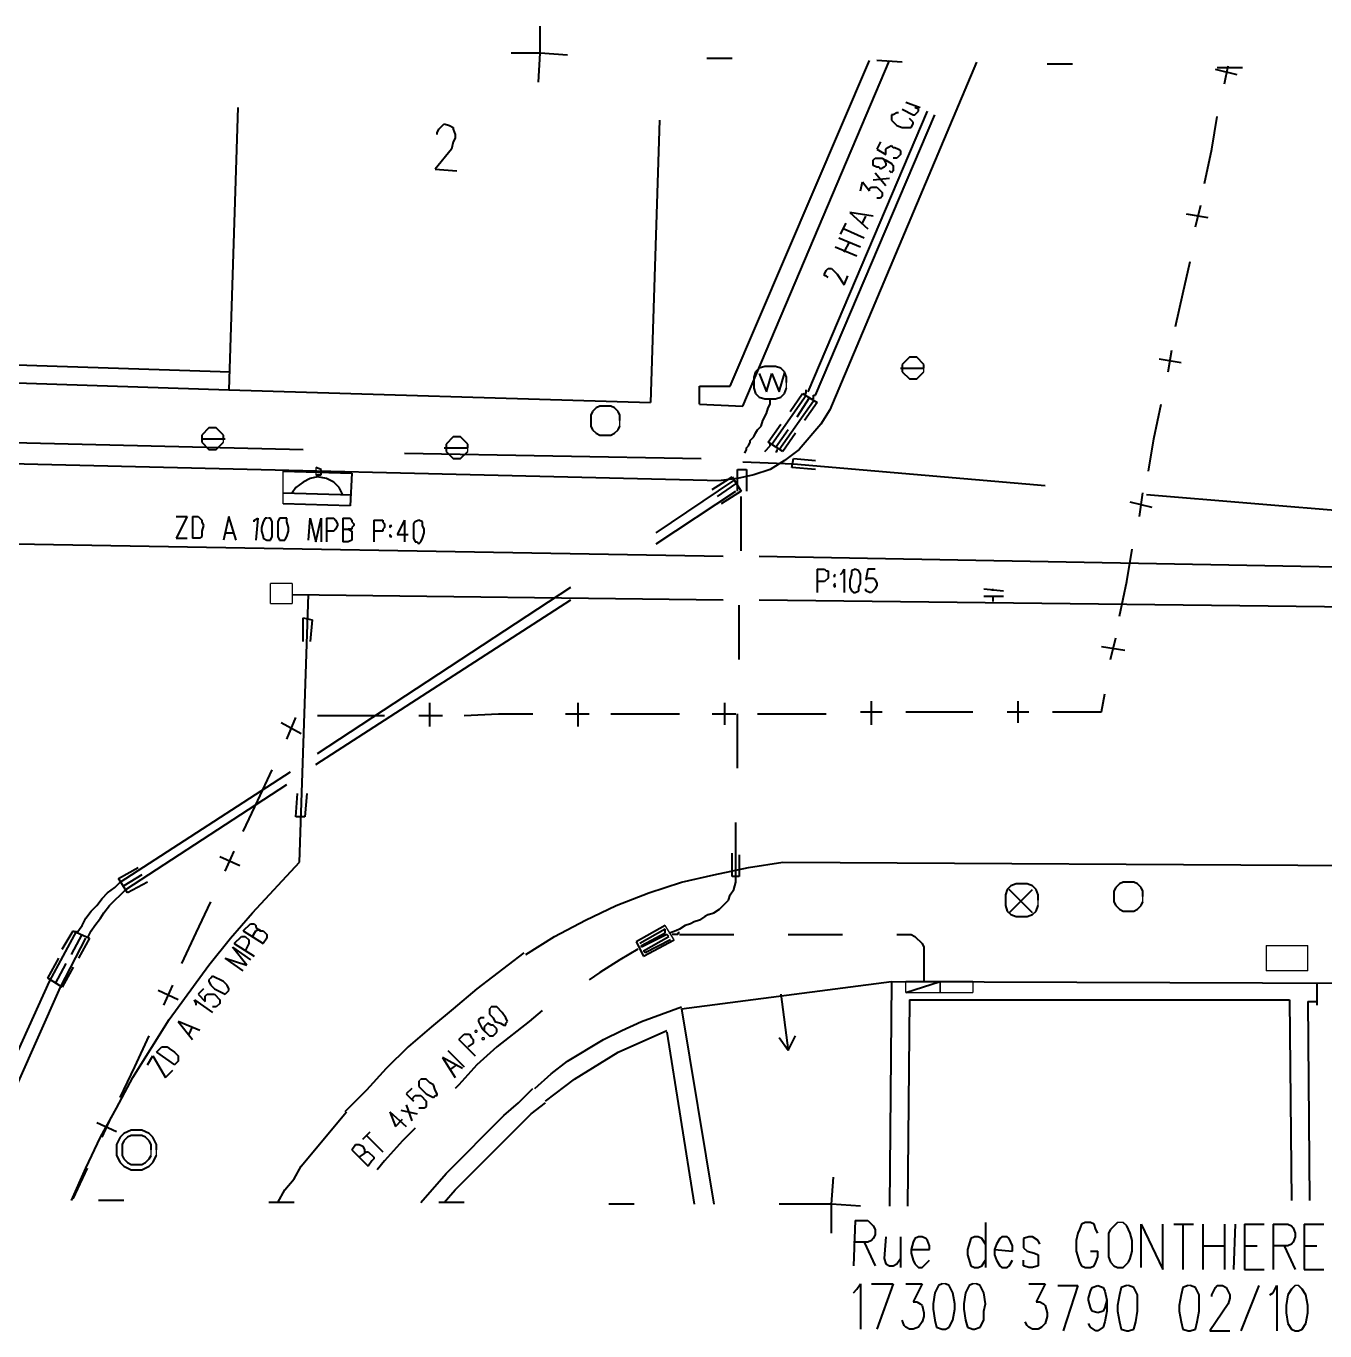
# Model space of a CAD drawing. Header units: inches. Extents: x 4.4 to 73.2, y 8.4 to 48.8.
# Drawn here: x 22.08 to 45.09, y 19.12 to 42.23 of the extents above; entities that cross this region are included whole.
import ezdxf

# ---------------------------------------------------------------- set-up
doc = ezdxf.new("R2010")
doc.units = ezdxf.units.IN
doc.header["$MEASUREMENT"] = 0
doc.layers.add('at_Entity', color=7, linetype='Continuous')

msp = doc.modelspace()

# ---------------------------------------------------------------- linework, layer by layer
at = {"layer": 'at_Entity', "color": 7, "lineweight": 40}
for p, q in [((31.187, 41.754), (31.187, 42.235)), ((31.187, 41.754), (30.674, 41.754)), ((31.155, 41.241), (31.187, 41.754)), ((31.668, 41.722), (31.187, 41.754)), ((34.586, 41.658), (34.137, 41.658)), ((37.6, 41.593), (37.151, 41.625)), ((40.614, 41.561), (40.165, 41.561)), ((43.628, 41.497), (43.179, 41.497)), ((37.503, 40.696), (37.439, 40.663)), ((37.536, 40.696), (37.503, 40.696)), ((37.6, 40.76), (37.792, 40.663)), ((37.664, 40.888), (37.92, 40.792)), ((37.888, 40.76), (37.824, 40.792)), ((37.824, 40.663), (37.888, 40.728)), ((37.888, 40.728), (37.888, 40.76)), ((37.439, 40.663), (37.407, 40.663)), ((37.407, 40.663), (37.407, 40.567)), ((37.407, 40.567), (37.503, 40.471)), ((37.503, 40.471), (37.6, 40.439)), ((37.792, 40.535), (37.728, 40.599)), ((37.76, 40.439), (37.792, 40.503)), ((37.792, 40.663), (37.824, 40.663)), ((37.792, 40.503), (37.792, 40.535)), ((37.6, 40.439), (37.76, 40.439)), ((37.215, 40.182), (37.151, 40.054)), ((37.151, 40.054), (37.311, 39.958)), ((37.311, 40.054), (37.343, 40.086)), ((37.311, 39.958), (37.311, 40.054)), ((37.343, 40.086), (37.407, 40.118)), ((37.407, 40.118), (37.439, 40.086)), ((37.439, 40.086), (37.471, 40.086)), ((37.471, 40.086), (37.536, 40.054)), ((37.536, 40.054), (37.568, 40.022)), ((37.568, 40.022), (37.568, 39.958)), ((37.087, 39.862), (37.119, 39.894)), ((37.087, 39.766), (37.087, 39.862)), ((37.151, 39.734), (37.087, 39.766)), ((37.119, 39.894), (37.247, 39.894)), ((37.247, 39.894), (37.311, 39.862)), ((37.279, 39.862), (37.311, 39.798)), ((37.311, 39.766), (37.279, 39.734)), ((37.311, 39.862), (37.407, 39.798)), ((37.311, 39.798), (37.311, 39.766)), ((37.407, 39.798), (37.439, 39.766)), ((37.503, 39.894), (37.439, 39.894)), ((37.439, 39.766), (37.439, 39.669)), ((37.568, 39.958), (37.503, 39.894)), ((37.183, 39.734), (37.151, 39.734)), ((37.215, 39.702), (37.183, 39.734)), ((37.279, 39.734), (37.215, 39.702)), ((37.407, 39.637), (37.375, 39.669)), ((37.439, 39.669), (37.407, 39.637)), ((21.535, 23.188), (22.497, 25.304))]:
    msp.add_line(p, q, dxfattribs=at)
at = {"layer": 'at_Entity', "color": 8, "lineweight": 40, "true_color": 0x828282}
for p, q in [((34.553, 35.854), (37.022, 41.625)), ((34.778, 35.501), (37.375, 41.625)), ((38.914, 41.593), (36.317, 35.437)), ((43.532, 41.369), (43.147, 41.465)), ((43.307, 41.209), (43.371, 41.529)), ((43.083, 40.054), (43.179, 40.631)), ((42.955, 39.445), (43.083, 40.054)), ((43.019, 38.836), (42.634, 38.9)), ((42.794, 38.675), (42.891, 39.06)), ((42.57, 37.489), (42.698, 38.066)), ((42.442, 36.912), (42.57, 37.489)), ((7.266, 36.719), (25.703, 36.11)), ((7.266, 36.399), (25.671, 35.79)), ((37.728, 36.367), (37.6, 36.238)), ((37.856, 36.367), (37.728, 36.367)), ((37.984, 36.238), (37.856, 36.367)), ((42.538, 36.271), (42.153, 36.335)), ((42.313, 36.11), (42.377, 36.495)), ((35.002, 36.11), (34.97, 36.014)), ((35.066, 36.174), (35.002, 36.11)), ((35.163, 36.206), (35.066, 36.174)), ((35.066, 36.078), (35.195, 35.757)), ((35.355, 36.206), (35.163, 36.206)), ((35.195, 35.757), (35.291, 36.078)), ((35.291, 36.078), (35.419, 35.757)), ((35.451, 36.174), (35.355, 36.206)), ((35.419, 35.757), (35.515, 36.078)), ((35.515, 36.11), (35.451, 36.174)), ((35.547, 36.014), (35.515, 36.11)), ((37.568, 36.174), (37.984, 36.174)), ((37.6, 36.238), (37.6, 36.11)), ((37.6, 36.11), (37.728, 35.982)), ((37.856, 35.982), (37.984, 36.11)), ((37.984, 36.174), (37.984, 36.238)), ((34.008, 35.854), (34.553, 35.854)), ((34.008, 35.533), (34.008, 35.854)), ((34.97, 36.014), (34.97, 35.822)), ((35.547, 35.918), (35.547, 36.014)), ((37.728, 35.982), (37.856, 35.982)), ((34.97, 35.822), (35.002, 35.725)), ((35.002, 35.725), (35.066, 35.661)), ((35.066, 35.661), (35.163, 35.629)), ((35.163, 35.629), (35.355, 35.629)), ((35.355, 35.629), (35.451, 35.661)), ((35.451, 35.661), (35.515, 35.725)), ((35.515, 35.725), (35.547, 35.822)), ((35.612, 35.405), (35.836, 35.725)), ((35.74, 35.309), (35.964, 35.661)), ((35.836, 35.725), (36.093, 35.565)), ((32.116, 35.405), (32.084, 35.341)), ((32.181, 35.469), (32.116, 35.405)), ((32.245, 35.501), (32.181, 35.469)), ((32.437, 35.501), (32.245, 35.501)), ((32.501, 35.469), (32.437, 35.501)), ((32.565, 35.405), (32.501, 35.469)), ((32.597, 35.341), (32.565, 35.405)), ((34.008, 35.533), (34.778, 35.501)), ((36.093, 35.565), (35.868, 35.244)), ((36.317, 35.437), (36.157, 35.18)), ((42.057, 34.924), (42.185, 35.533)), ((32.084, 35.341), (32.084, 35.148)), ((32.084, 35.148), (32.116, 35.084)), ((32.565, 35.084), (32.597, 35.148)), ((32.597, 35.244), (32.597, 35.341)), ((35.227, 34.86), (35.451, 35.18)), ((36.157, 35.18), (35.772, 34.731)), ((25.319, 35.116), (25.19, 34.988)), ((25.19, 34.988), (25.19, 34.86)), ((25.19, 34.924), (25.607, 34.924)), ((25.447, 35.116), (25.319, 35.116)), ((25.575, 34.988), (25.447, 35.116)), ((25.575, 34.924), (25.575, 34.988)), ((29.647, 34.956), (29.519, 34.828)), ((29.776, 34.956), (29.647, 34.956)), ((29.904, 34.828), (29.776, 34.956)), ((32.116, 35.084), (32.181, 35.02)), ((32.181, 35.02), (32.245, 34.988)), ((32.245, 34.988), (32.437, 34.988)), ((32.437, 34.988), (32.501, 35.02)), ((32.501, 35.02), (32.565, 35.084)), ((35.58, 35.084), (35.355, 34.763)), ((35.708, 35.02), (35.483, 34.699)), ((41.961, 34.347), (42.057, 34.924)), ((7.234, 34.828), (34.393, 34.186)), ((25.19, 34.86), (25.319, 34.731)), ((25.319, 34.731), (25.447, 34.731)), ((25.447, 34.731), (25.575, 34.86)), ((29.487, 34.763), (29.904, 34.763)), ((29.519, 34.828), (29.519, 34.699)), ((29.519, 34.699), (29.647, 34.571)), ((29.776, 34.571), (29.904, 34.699)), ((29.904, 34.763), (29.904, 34.828)), ((35.483, 34.699), (35.227, 34.86)), ((35.772, 34.731), (35.515, 34.539)), ((29.647, 34.571), (29.776, 34.571)), ((35.515, 34.539), (35.259, 34.379)), ((35.644, 34.411), (35.676, 34.571)), ((35.676, 34.571), (36.061, 34.539)), ((26.633, 34.347), (27.852, 34.315)), ((27.114, 34.218), (26.986, 34.154)), ((27.243, 34.25), (27.114, 34.218)), ((27.307, 34.379), (27.21, 34.411)), ((27.21, 34.282), (27.307, 34.282)), ((27.403, 34.218), (27.243, 34.25)), ((27.307, 34.282), (27.307, 34.379)), ((27.531, 34.154), (27.403, 34.218)), ((27.852, 34.315), (27.82, 33.737)), ((34.233, 34.026), (34.586, 34.25)), ((34.682, 34.218), (34.393, 34.186)), ((34.586, 34.25), (34.746, 33.994)), ((34.682, 33.994), (34.682, 34.379)), ((34.682, 34.379), (34.842, 34.379)), ((34.97, 34.282), (34.682, 34.218)), ((34.842, 34.379), (34.842, 33.994)), ((35.259, 34.379), (34.97, 34.282)), ((36.061, 34.379), (35.644, 34.411)), ((26.858, 34.058), (26.794, 33.962)), ((26.986, 34.154), (26.858, 34.058)), ((27.627, 34.058), (27.531, 34.154)), ((27.691, 33.93), (27.627, 34.058)), ((34.329, 33.898), (34.65, 34.122)), ((34.746, 33.994), (34.393, 33.769)), ((26.633, 33.962), (27.852, 33.93)), ((27.82, 33.737), (26.633, 33.769)), ((42.025, 33.705), (41.64, 33.801)), ((41.8, 33.545), (41.864, 33.962)), ((41.576, 32.391), (41.672, 32.968)), ((41.448, 31.781), (41.576, 32.391)), ((26.986, 31.332), (26.986, 31.749)), ((26.986, 31.749), (27.146, 31.717)), ((27.146, 31.717), (27.114, 31.332)), ((41.544, 31.172), (41.127, 31.236)), ((41.287, 31.012), (41.383, 31.397)), ((41.127, 30.082), (41.191, 30.403)), ((29.231, 29.825), (29.231, 30.242)), ((31.86, 29.825), (31.86, 30.242)), ((34.457, 29.857), (34.457, 30.242)), ((36.862, 30.082), (37.247, 30.082)), ((37.055, 29.857), (37.055, 30.274)), ((37.664, 30.082), (38.241, 30.082)), ((38.241, 30.082), (38.85, 30.082)), ((39.46, 30.082), (39.844, 30.082)), ((39.652, 29.889), (39.652, 30.274)), ((40.261, 30.082), (40.838, 30.082)), ((40.838, 30.082), (41.127, 30.082)), ((26.954, 29.697), (26.601, 29.889)), ((26.697, 29.601), (26.858, 29.986)), ((27.243, 30.018), (27.852, 30.018)), ((27.852, 30.018), (28.429, 30.018)), ((29.038, 30.018), (29.455, 30.018)), ((29.84, 30.018), (30.449, 30.05)), ((30.449, 30.05), (31.058, 30.05)), ((31.635, 30.05), (32.052, 30.05)), ((32.437, 30.05), (33.046, 30.05)), ((33.046, 30.05), (33.656, 30.05)), ((34.233, 30.05), (34.65, 30.05)), ((35.034, 30.05), (35.644, 30.05)), ((35.644, 30.05), (36.253, 30.05)), ((26.184, 28.511), (26.441, 29.056)), ((25.928, 27.966), (26.184, 28.511)), ((26.858, 28.222), (26.89, 28.639)), ((27.05, 28.639), (27.018, 28.222)), ((27.018, 28.222), (26.858, 28.222)), ((25.864, 27.356), (25.511, 27.517)), ((25.607, 27.26), (25.768, 27.613)), ((34.586, 27.164), (34.586, 27.581)), ((34.714, 27.549), (34.714, 27.164)), ((23.715, 27.132), (24.068, 27.324)), ((34.265, 27.196), (34.874, 27.324)), ((34.874, 27.324), (35.483, 27.42)), ((35.483, 27.42), (69.736, 27.219)), ((23.876, 26.875), (23.715, 27.132)), ((24.132, 27.196), (23.812, 27.004)), ((24.228, 27.068), (23.876, 26.875)), ((33.111, 26.875), (33.688, 27.068)), ((33.688, 27.068), (34.265, 27.196)), ((34.714, 27.164), (34.586, 27.164)), ((41.512, 27.068), (41.448, 27.036)), ((41.704, 27.068), (41.512, 27.068)), ((41.768, 27.036), (41.704, 27.068)), ((32.533, 26.651), (33.111, 26.875)), ((39.46, 26.939), (39.427, 26.843)), ((39.427, 26.843), (39.427, 26.651)), ((39.524, 27.004), (39.46, 26.939)), ((39.492, 26.523), (39.908, 26.939)), ((39.908, 26.523), (39.492, 26.939)), ((39.62, 27.036), (39.524, 27.004)), ((39.812, 27.036), (39.62, 27.036)), ((39.908, 27.004), (39.812, 27.036)), ((39.973, 26.939), (39.908, 27.004)), ((40.005, 26.843), (39.973, 26.939)), ((40.005, 26.747), (40.005, 26.843)), ((41.383, 26.971), (41.351, 26.907)), ((41.351, 26.907), (41.351, 26.715)), ((41.448, 27.036), (41.383, 26.971)), ((41.832, 26.971), (41.768, 27.036)), ((41.864, 26.907), (41.832, 26.971)), ((41.864, 26.811), (41.864, 26.907)), ((25.094, 26.17), (25.351, 26.715)), ((31.988, 26.394), (32.533, 26.651)), ((39.427, 26.651), (39.46, 26.555)), ((39.973, 26.555), (40.005, 26.651)), ((41.351, 26.715), (41.383, 26.651)), ((41.383, 26.651), (41.448, 26.587)), ((41.768, 26.587), (41.832, 26.651)), ((41.832, 26.651), (41.864, 26.715)), ((31.443, 26.106), (31.988, 26.394)), ((39.46, 26.555), (39.524, 26.491)), ((39.524, 26.491), (39.62, 26.458)), ((39.62, 26.458), (39.812, 26.458)), ((39.812, 26.458), (39.908, 26.491)), ((39.908, 26.491), (39.973, 26.555)), ((41.448, 26.587), (41.512, 26.555)), ((41.512, 26.555), (41.704, 26.555)), ((41.704, 26.555), (41.768, 26.587)), ((22.721, 25.881), (22.914, 26.202)), ((22.882, 25.785), (23.074, 26.138)), ((22.914, 26.202), (23.202, 26.074)), ((24.838, 25.625), (25.094, 26.17)), ((23.202, 26.074), (23.01, 25.721)), ((30.93, 25.785), (31.443, 26.106)), ((22.465, 25.368), (22.657, 25.721)), ((30.898, 25.817), (30.064, 25.176)), ((22.785, 25.625), (22.593, 25.272)), ((22.914, 25.561), (22.721, 25.208)), ((22.721, 25.208), (22.465, 25.368)), ((24.517, 24.887), (24.677, 25.24)), ((33.688, 24.823), (37.407, 25.304)), ((37.407, 25.304), (37.375, 21.328)), ((37.407, 25.304), (58.923, 25.24)), ((37.664, 25.112), (38.273, 25.304)), ((24.773, 24.983), (24.421, 25.144)), ((30.064, 25.176), (29.647, 24.823)), ((37.728, 24.983), (37.696, 21.328)), ((37.728, 24.983), (44.462, 24.983)), ((44.462, 24.983), (44.494, 21.424)), ((29.647, 24.823), (29.263, 24.502)), ((32.982, 24.599), (33.688, 24.855)), ((33.688, 24.823), (34.265, 21.36)), ((44.782, 24.951), (44.943, 24.951)), ((44.782, 24.951), (44.814, 21.424)), ((32.63, 24.438), (32.982, 24.599)), ((24.004, 23.797), (24.26, 24.342)), ((29.263, 24.502), (28.846, 24.15)), ((31.668, 23.893), (32.309, 24.278)), ((32.309, 24.278), (32.63, 24.438)), ((32.565, 24.054), (33.431, 24.438)), ((33.431, 24.406), (33.912, 21.36)), ((28.846, 24.15), (28.461, 23.765)), ((31.796, 23.573), (32.565, 24.054)), ((31.379, 23.669), (31.668, 23.893)), ((23.747, 23.252), (24.004, 23.797)), ((28.461, 23.765), (28.108, 23.38)), ((31.09, 23.412), (31.379, 23.669)), ((28.108, 23.38), (27.724, 22.995)), ((30.802, 23.156), (31.058, 23.412)), ((31.283, 23.188), (31.796, 23.573)), ((30.545, 22.931), (30.802, 23.156)), ((31.026, 22.963), (31.283, 23.156)), ((23.427, 22.546), (23.587, 22.899)), ((26.954, 22.033), (27.756, 22.995)), ((29.519, 21.905), (30.545, 22.931)), ((29.68, 21.617), (31.026, 22.963)), ((23.683, 22.643), (23.331, 22.803)), ((23.94, 22.675), (23.812, 22.611)), ((24.132, 22.675), (23.94, 22.675)), ((24.26, 22.611), (24.132, 22.675)), ((23.747, 22.546), (23.683, 22.418)), ((23.812, 22.611), (23.747, 22.546)), ((23.812, 22.482), (23.779, 22.418)), ((23.876, 22.546), (23.812, 22.482)), ((23.94, 22.579), (23.876, 22.546)), ((24.132, 22.579), (23.94, 22.579)), ((24.196, 22.546), (24.132, 22.579)), ((24.26, 22.482), (24.196, 22.546)), ((24.325, 22.546), (24.26, 22.611)), ((24.293, 22.418), (24.26, 22.482)), ((24.389, 22.418), (24.325, 22.546)), ((23.683, 22.418), (23.683, 22.226)), ((23.683, 22.226), (23.747, 22.098)), ((23.779, 22.418), (23.779, 22.226)), ((23.779, 22.226), (23.812, 22.162)), ((24.26, 22.162), (24.293, 22.226)), ((24.293, 22.322), (24.293, 22.418)), ((24.325, 22.098), (24.389, 22.226)), ((24.389, 22.322), (24.389, 22.418)), ((22.914, 21.456), (23.17, 22.001)), ((23.747, 22.098), (23.812, 22.033)), ((23.812, 22.162), (23.876, 22.098)), ((23.812, 22.033), (23.94, 21.969)), ((23.876, 22.098), (23.94, 22.065)), ((23.94, 22.065), (24.132, 22.065)), ((23.94, 21.969), (24.132, 21.969)), ((24.132, 22.065), (24.196, 22.098)), ((24.132, 21.969), (24.26, 22.033)), ((24.196, 22.098), (24.26, 22.162)), ((24.26, 22.033), (24.325, 22.098)), ((26.826, 21.809), (26.954, 22.033)), ((26.665, 21.617), (26.826, 21.809)), ((29.07, 21.392), (29.519, 21.905)), ((26.537, 21.392), (26.665, 21.617)), ((29.487, 21.392), (29.68, 21.617))]:
    msp.add_line(p, q, dxfattribs=at)
at = {"layer": 'at_Entity', "color": 42, "lineweight": 40, "true_color": 0xcc8800}
for p, q in [((25.832, 40.792), (25.671, 35.79)), ((33.303, 40.567), (33.143, 35.565)), ((25.671, 35.79), (33.143, 35.565))]:
    msp.add_line(p, q, dxfattribs=at)
at = {"layer": 'at_Entity', "color": 1, "lineweight": 40}
for p, q in [((35.932, 35.757), (38.049, 40.728)), ((36.061, 35.693), (38.177, 40.663)), ((37.247, 39.894), (37.279, 39.862)), ((37.087, 39.509), (37.375, 39.541)), ((37.119, 39.637), (37.311, 39.413)), ((36.862, 39.317), (36.894, 39.477)), ((36.894, 39.477), (37.022, 39.317)), ((37.022, 39.349), (37.055, 39.381)), ((37.022, 39.317), (37.022, 39.349)), ((37.055, 39.381), (37.151, 39.381)), ((37.151, 39.381), (37.247, 39.285)), ((37.215, 39.188), (37.151, 39.188)), ((37.247, 39.221), (37.215, 39.188)), ((37.247, 39.285), (37.247, 39.221)), ((37.087, 38.868), (36.67, 38.932)), ((36.67, 38.932), (36.99, 38.643)), ((36.894, 38.74), (36.958, 38.868)), ((36.509, 38.547), (36.606, 38.74)), ((36.574, 38.643), (36.926, 38.483)), ((36.477, 38.483), (36.862, 38.323)), ((36.574, 38.227), (36.67, 38.419)), ((36.413, 38.323), (36.798, 38.162)), ((36.253, 37.906), (36.285, 37.938)), ((36.285, 37.938), (36.349, 37.938)), ((36.349, 37.938), (36.445, 37.842)), ((36.221, 37.842), (36.253, 37.906)), ((36.221, 37.81), (36.221, 37.842)), ((36.253, 37.81), (36.221, 37.81)), ((36.285, 37.778), (36.253, 37.81)), ((36.445, 37.842), (36.574, 37.649)), ((36.574, 37.649), (36.638, 37.81)), ((35.291, 34.828), (35.9, 35.693)), ((35.868, 35.693), (35.868, 35.725)), ((35.868, 35.725), (35.9, 35.725)), ((35.9, 35.725), (35.9, 35.79)), ((35.996, 35.629), (36.028, 35.629)), ((36.028, 35.629), (36.028, 35.693)), ((36.028, 35.693), (36.061, 35.693)), ((35.419, 34.731), (36.028, 35.597)), ((21.599, 34.86), (26.986, 34.731)), ((35.163, 34.699), (35.259, 34.795)), ((35.259, 34.795), (35.259, 34.828)), ((35.259, 34.828), (35.291, 34.828)), ((35.355, 34.699), (35.387, 34.699)), ((35.387, 34.699), (35.387, 34.731)), ((28.782, 34.667), (34.04, 34.571)), ((35.676, 34.475), (34.778, 34.507)), ((40.133, 34.09), (35.676, 34.475)), ((33.239, 33.256), (34.618, 34.186)), ((33.239, 33.064), (34.65, 33.994)), ((47.316, 33.481), (41.928, 33.93)), ((27.243, 29.344), (31.732, 32.294)), ((27.21, 29.152), (31.732, 32.07)), ((23.747, 27.068), (26.762, 29.024)), ((23.844, 26.939), (26.697, 28.799)), ((23.651, 26.971), (23.747, 27.068)), ((23.427, 26.779), (23.523, 26.875)), ((23.523, 26.875), (23.651, 26.971)), ((23.555, 26.651), (23.844, 26.939)), ((23.234, 26.555), (23.331, 26.651)), ((23.331, 26.651), (23.427, 26.779)), ((23.459, 26.523), (23.555, 26.651)), ((23.074, 26.298), (23.138, 26.426)), ((23.138, 26.426), (23.234, 26.555)), ((23.298, 26.298), (23.395, 26.426)), ((23.395, 26.426), (23.459, 26.523)), ((22.497, 25.304), (22.978, 26.202)), ((22.978, 26.17), (23.074, 26.298)), ((23.17, 26.074), (23.234, 26.202)), ((23.234, 26.202), (23.298, 26.298)), ((22.689, 25.208), (23.138, 26.074)), ((21.022, 21.456), (22.689, 25.208))]:
    msp.add_line(p, q, dxfattribs=at)
at = {"layer": 'at_Entity', "color": 0, "lineweight": 40}
for p, q in [((29.391, 40.407), (29.487, 40.503)), ((29.487, 40.503), (29.583, 40.471)), ((29.583, 40.471), (29.647, 40.439)), ((29.359, 40.343), (29.391, 40.407)), ((29.359, 40.311), (29.359, 40.343)), ((29.647, 40.439), (29.647, 40.407)), ((29.647, 40.407), (29.68, 40.311)), ((29.68, 40.247), (29.647, 40.182)), ((29.68, 40.311), (29.68, 40.247)), ((29.615, 40.054), (29.327, 39.702)), ((29.647, 40.182), (29.615, 40.054)), ((29.327, 39.702), (29.712, 39.669)), ((44.943, 25.272), (44.943, 24.887)), ((35.451, 25.08), (35.58, 24.086)), ((35.58, 24.086), (35.419, 24.31)), ((35.58, 24.086), (35.708, 24.342)), ((36.349, 21.36), (36.381, 21.841)), ((23.812, 21.424), (23.363, 21.424)), ((26.826, 21.392), (26.377, 21.392)), ((29.84, 21.392), (29.391, 21.392)), ((32.854, 21.36), (32.405, 21.36)), ((35.868, 21.36), (35.419, 21.36)), ((36.349, 21.36), (35.868, 21.36)), ((36.862, 21.328), (36.349, 21.36)), ((36.349, 20.847), (36.349, 21.36)), ((36.766, 21.071), (36.734, 20.27)), ((36.766, 21.071), (36.99, 21.071)), ((36.99, 21.071), (37.087, 20.975)), ((39.075, 21.039), (39.075, 20.238)), ((40.838, 21.039), (40.774, 21.007)), ((40.935, 21.039), (40.838, 21.039)), ((40.999, 21.007), (40.935, 21.039)), ((41.415, 21.039), (41.287, 20.911)), ((41.576, 20.975), (41.512, 21.039)), ((37.087, 20.975), (37.119, 20.911)), ((37.119, 20.815), (37.087, 20.751)), ((37.119, 20.911), (37.119, 20.815)), ((40.71, 20.847), (40.678, 20.719)), ((40.742, 20.911), (40.71, 20.847)), ((40.774, 21.007), (40.742, 20.911)), ((41.031, 20.911), (40.999, 21.007)), ((41.063, 20.847), (41.031, 20.911)), ((41.287, 20.911), (41.255, 20.847)), ((41.255, 20.847), (41.255, 20.43)), ((41.64, 20.847), (41.576, 20.975)), ((41.672, 20.719), (41.64, 20.847)), ((41.832, 20.238), (41.832, 21.007)), ((41.832, 21.007), (42.217, 20.206)), ((42.217, 20.206), (42.217, 21.007)), ((42.41, 21.007), (42.762, 21.007)), ((42.57, 21.007), (42.57, 20.206)), ((42.923, 21.007), (42.923, 20.206)), ((43.307, 21.007), (43.307, 20.206)), ((43.5, 21.007), (43.468, 20.206)), ((43.66, 21.007), (43.66, 20.206)), ((43.66, 21.007), (44.013, 21.007)), ((44.173, 21.007), (44.173, 20.206)), ((44.173, 21.007), (44.43, 21.007)), ((44.43, 21.007), (44.494, 20.975)), ((44.494, 20.975), (44.526, 20.943)), ((44.526, 20.943), (44.558, 20.847)), ((44.558, 20.847), (44.558, 20.783)), ((44.718, 21.007), (44.718, 20.206)), ((44.718, 21.007), (45.071, 21.007)), ((36.99, 20.687), (36.734, 20.687)), ((36.926, 20.687), (37.119, 20.27)), ((37.055, 20.719), (36.99, 20.687)), ((37.087, 20.751), (37.055, 20.719)), ((37.311, 20.783), (37.279, 20.398)), ((37.568, 20.783), (37.568, 20.238)), ((37.792, 20.687), (37.76, 20.558)), ((37.824, 20.751), (37.792, 20.687)), ((37.888, 20.783), (37.824, 20.751)), ((37.952, 20.783), (37.888, 20.783)), ((38.017, 20.751), (37.952, 20.783)), ((38.049, 20.719), (38.017, 20.751)), ((38.081, 20.623), (38.049, 20.719)), ((38.081, 20.558), (38.081, 20.623)), ((38.818, 20.751), (38.754, 20.558)), ((38.882, 20.783), (38.818, 20.751)), ((38.946, 20.783), (38.882, 20.783)), ((39.011, 20.751), (38.946, 20.783)), ((39.075, 20.655), (39.011, 20.751)), ((39.267, 20.655), (39.235, 20.558)), ((39.331, 20.751), (39.267, 20.655)), ((39.363, 20.783), (39.331, 20.751)), ((39.46, 20.783), (39.363, 20.783)), ((39.492, 20.751), (39.46, 20.783)), ((39.556, 20.623), (39.492, 20.751)), ((39.556, 20.526), (39.556, 20.623)), ((39.844, 20.783), (39.748, 20.751)), ((39.748, 20.751), (39.748, 20.59)), ((39.748, 20.59), (39.812, 20.526)), ((39.908, 20.783), (39.844, 20.783)), ((40.005, 20.719), (39.908, 20.783)), ((40.037, 20.655), (40.005, 20.719)), ((40.678, 20.719), (40.678, 20.526)), ((41.672, 20.526), (41.672, 20.719)), ((42.923, 20.623), (43.307, 20.623)), ((43.66, 20.623), (43.885, 20.623)), ((44.43, 20.623), (44.173, 20.623)), ((44.366, 20.623), (44.558, 20.206)), ((44.494, 20.655), (44.43, 20.623)), ((44.526, 20.687), (44.494, 20.655)), ((44.558, 20.783), (44.526, 20.687)), ((44.718, 20.623), (44.943, 20.623)), ((37.279, 20.398), (37.311, 20.302)), ((37.503, 20.302), (37.568, 20.398)), ((37.76, 20.558), (38.081, 20.558)), ((37.76, 20.558), (37.76, 20.494)), ((37.76, 20.494), (37.792, 20.366)), ((37.792, 20.366), (37.824, 20.302)), ((37.952, 20.238), (38.081, 20.366)), ((38.754, 20.558), (38.754, 20.462)), ((38.754, 20.462), (38.818, 20.27)), ((39.011, 20.27), (39.075, 20.366)), ((39.235, 20.558), (39.556, 20.526)), ((39.235, 20.558), (39.235, 20.462)), ((39.235, 20.462), (39.267, 20.366)), ((39.267, 20.366), (39.331, 20.27)), ((39.492, 20.27), (39.556, 20.366)), ((39.748, 20.27), (39.748, 20.366)), ((39.812, 20.526), (39.94, 20.494)), ((39.94, 20.494), (40.005, 20.462)), ((40.005, 20.462), (40.005, 20.27)), ((40.678, 20.526), (40.742, 20.334)), ((40.935, 20.526), (41.063, 20.526)), ((41.031, 20.334), (41.063, 20.43)), ((41.063, 20.43), (41.063, 20.526)), ((41.255, 20.43), (41.287, 20.334)), ((41.608, 20.334), (41.64, 20.398)), ((41.64, 20.398), (41.672, 20.526)), ((37.311, 20.302), (37.375, 20.27)), ((37.375, 20.27), (37.439, 20.27)), ((37.439, 20.27), (37.503, 20.302)), ((37.824, 20.302), (37.888, 20.238)), ((37.888, 20.238), (37.952, 20.238)), ((38.818, 20.27), (38.882, 20.238)), ((38.882, 20.238), (38.946, 20.238)), ((38.946, 20.238), (39.011, 20.27)), ((39.331, 20.27), (39.363, 20.238)), ((39.363, 20.238), (39.46, 20.238)), ((39.46, 20.238), (39.492, 20.27)), ((39.844, 20.238), (39.748, 20.27)), ((39.908, 20.238), (39.844, 20.238)), ((40.005, 20.27), (39.908, 20.238)), ((40.742, 20.334), (40.774, 20.27)), ((40.774, 20.27), (40.838, 20.238)), ((40.838, 20.238), (40.935, 20.238)), ((40.935, 20.238), (40.999, 20.27)), ((40.999, 20.27), (41.031, 20.334)), ((41.287, 20.334), (41.351, 20.27)), ((41.351, 20.27), (41.415, 20.238)), ((41.415, 20.238), (41.512, 20.238)), ((41.512, 20.238), (41.608, 20.334)), ((43.66, 20.206), (44.013, 20.206)), ((44.718, 20.206), (45.071, 20.206)), ((36.798, 19.853), (36.862, 19.949)), ((36.862, 19.949), (36.862, 19.148)), ((37.055, 19.949), (37.439, 19.949)), ((37.439, 19.949), (37.151, 19.148)), ((37.664, 19.949), (37.952, 19.949)), ((37.952, 19.949), (37.792, 19.629)), ((38.241, 19.917), (38.177, 19.789)), ((38.305, 19.949), (38.241, 19.917)), ((38.433, 19.917), (38.369, 19.949)), ((38.497, 19.789), (38.433, 19.917)), ((38.786, 19.917), (38.722, 19.789)), ((38.85, 19.949), (38.786, 19.917)), ((38.978, 19.917), (38.914, 19.949)), ((39.043, 19.789), (38.978, 19.917)), ((39.844, 19.949), (40.133, 19.949)), ((40.133, 19.949), (39.973, 19.629)), ((40.357, 19.917), (40.71, 19.917)), ((40.71, 19.917), (40.453, 19.115)), ((40.935, 19.821), (40.967, 19.885)), ((40.967, 19.885), (41.063, 19.917)), ((41.063, 19.917), (41.159, 19.885)), ((41.159, 19.885), (41.191, 19.821)), ((41.48, 19.885), (41.448, 19.757)), ((41.576, 19.917), (41.48, 19.885)), ((41.704, 19.885), (41.608, 19.917)), ((41.768, 19.757), (41.704, 19.885)), ((42.57, 19.885), (42.538, 19.757)), ((42.666, 19.917), (42.57, 19.885)), ((42.794, 19.885), (42.698, 19.917)), ((42.858, 19.757), (42.794, 19.885)), ((43.083, 19.757), (43.147, 19.885)), ((43.147, 19.885), (43.179, 19.917)), ((43.179, 19.917), (43.275, 19.917)), ((43.275, 19.917), (43.339, 19.885)), ((43.339, 19.885), (43.404, 19.757)), ((43.917, 19.917), (43.596, 19.115)), ((44.173, 19.789), (44.237, 19.917)), ((44.237, 19.917), (44.237, 19.115)), ((44.558, 19.917), (44.494, 19.853)), ((44.686, 19.853), (44.622, 19.917)), ((36.734, 19.789), (36.798, 19.853)), ((38.177, 19.789), (38.145, 19.596)), ((38.53, 19.596), (38.497, 19.789)), ((38.722, 19.789), (38.69, 19.596)), ((39.075, 19.596), (39.043, 19.789)), ((40.902, 19.693), (40.935, 19.821)), ((40.902, 19.661), (40.902, 19.693)), ((40.935, 19.532), (40.902, 19.661)), ((41.191, 19.821), (41.223, 19.661)), ((41.223, 19.661), (41.191, 19.532)), ((41.223, 19.661), (41.223, 19.468)), ((41.448, 19.757), (41.415, 19.564)), ((41.768, 19.468), (41.768, 19.757)), ((42.538, 19.757), (42.506, 19.564)), ((42.858, 19.468), (42.858, 19.757)), ((43.083, 19.725), (43.083, 19.757)), ((43.404, 19.693), (43.371, 19.596)), ((43.404, 19.757), (43.404, 19.693)), ((44.109, 19.757), (44.173, 19.789)), ((44.43, 19.757), (44.398, 19.564)), ((44.494, 19.853), (44.43, 19.757)), ((44.75, 19.757), (44.686, 19.853)), ((44.782, 19.564), (44.75, 19.757)), ((37.792, 19.629), (37.856, 19.629)), ((37.856, 19.629), (37.92, 19.596)), ((37.92, 19.596), (37.952, 19.564)), ((37.952, 19.564), (37.984, 19.436)), ((37.984, 19.436), (37.984, 19.372)), ((38.145, 19.596), (38.145, 19.5)), ((38.145, 19.5), (38.177, 19.308)), ((38.497, 19.308), (38.53, 19.5)), ((38.53, 19.5), (38.53, 19.596)), ((38.69, 19.596), (38.69, 19.5)), ((38.69, 19.5), (38.722, 19.308)), ((39.043, 19.468), (39.075, 19.596)), ((39.043, 19.308), (39.043, 19.468)), ((39.973, 19.629), (40.037, 19.629)), ((40.037, 19.629), (40.101, 19.596)), ((40.101, 19.596), (40.133, 19.564)), ((40.133, 19.564), (40.165, 19.436)), ((40.165, 19.436), (40.165, 19.372)), ((40.967, 19.468), (40.935, 19.532)), ((41.063, 19.436), (40.967, 19.468)), ((41.159, 19.468), (41.063, 19.436)), ((41.191, 19.532), (41.159, 19.468)), ((41.223, 19.468), (41.191, 19.276)), ((41.415, 19.564), (41.415, 19.468)), ((41.415, 19.468), (41.448, 19.276)), ((41.736, 19.276), (41.768, 19.468)), ((42.506, 19.564), (42.506, 19.468)), ((42.506, 19.468), (42.538, 19.276)), ((42.826, 19.276), (42.858, 19.468)), ((43.371, 19.596), (43.051, 19.115)), ((44.398, 19.564), (44.398, 19.436)), ((44.398, 19.436), (44.43, 19.244)), ((44.75, 19.244), (44.782, 19.436)), ((44.782, 19.436), (44.782, 19.564)), ((37.632, 19.212), (37.6, 19.308)), ((37.664, 19.18), (37.632, 19.212)), ((37.952, 19.276), (37.888, 19.18)), ((37.984, 19.372), (37.952, 19.276)), ((38.177, 19.308), (38.209, 19.18)), ((38.433, 19.18), (38.497, 19.308)), ((38.722, 19.308), (38.754, 19.18)), ((38.978, 19.18), (39.043, 19.308)), ((39.812, 19.212), (39.78, 19.276)), ((39.844, 19.18), (39.812, 19.212)), ((40.133, 19.244), (40.069, 19.18)), ((40.165, 19.372), (40.133, 19.244)), ((40.935, 19.18), (40.902, 19.244)), ((41.191, 19.276), (41.159, 19.18)), ((41.448, 19.276), (41.48, 19.148)), ((41.704, 19.148), (41.736, 19.276)), ((42.538, 19.276), (42.57, 19.148)), ((42.794, 19.148), (42.826, 19.276)), ((44.43, 19.244), (44.494, 19.148)), ((44.686, 19.148), (44.75, 19.244)), ((37.728, 19.148), (37.664, 19.18)), ((37.792, 19.148), (37.728, 19.148)), ((37.888, 19.18), (37.792, 19.148)), ((38.209, 19.18), (38.305, 19.148)), ((38.305, 19.148), (38.369, 19.148)), ((38.369, 19.148), (38.433, 19.18)), ((38.754, 19.18), (38.85, 19.148)), ((38.85, 19.148), (38.882, 19.148)), ((38.882, 19.148), (38.978, 19.18)), ((39.908, 19.148), (39.844, 19.18)), ((40.005, 19.148), (39.908, 19.148)), ((40.069, 19.18), (40.005, 19.148)), ((41.031, 19.115), (40.935, 19.18)), ((41.063, 19.115), (41.031, 19.115)), ((41.159, 19.18), (41.063, 19.115)), ((41.48, 19.148), (41.576, 19.115)), ((41.576, 19.115), (41.608, 19.115)), ((41.608, 19.115), (41.704, 19.148)), ((42.57, 19.148), (42.666, 19.115)), ((42.666, 19.115), (42.698, 19.115)), ((42.698, 19.115), (42.794, 19.148)), ((43.051, 19.115), (43.404, 19.115)), ((44.494, 19.148), (44.558, 19.115)), ((44.558, 19.115), (44.622, 19.115)), ((44.622, 19.115), (44.686, 19.148))]:
    msp.add_line(p, q, dxfattribs=at)
at = {"layer": 'at_Entity', "color": 8, "true_color": 0x828282}
for p, q in [((37.984, 36.11), (37.984, 36.174)), ((35.547, 35.822), (35.547, 35.918)), ((32.597, 35.148), (32.597, 35.244)), ((25.575, 34.86), (25.575, 34.924)), ((29.904, 34.699), (29.904, 34.763)), ((26.633, 33.769), (26.633, 34.347)), ((27.21, 34.411), (27.21, 34.282)), ((40.005, 26.651), (40.005, 26.747)), ((41.864, 26.715), (41.864, 26.811)), ((38.273, 25.304), (37.664, 25.304)), ((37.664, 25.112), (37.664, 25.304)), ((38.273, 25.304), (38.273, 25.112)), ((38.85, 25.304), (38.273, 25.304)), ((38.273, 25.112), (38.273, 25.304)), ((38.85, 25.304), (38.85, 25.112)), ((37.664, 25.112), (38.273, 25.112)), ((38.273, 25.112), (38.85, 25.112)), ((24.293, 22.226), (24.293, 22.322)), ((24.389, 22.226), (24.389, 22.322))]:
    msp.add_line(p, q, dxfattribs=at)
at = {"layer": 'at_Entity', "color": 5, "lineweight": 40}
for p, q in [((35.259, 35.533), (35.259, 35.629)), ((35.131, 35.244), (35.195, 35.373)), ((35.195, 35.373), (35.227, 35.469)), ((35.227, 35.469), (35.259, 35.533)), ((35.034, 35.084), (35.099, 35.148)), ((35.099, 35.148), (35.131, 35.244)), ((34.906, 34.892), (34.97, 34.956)), ((34.97, 34.956), (35.002, 35.02)), ((35.002, 35.02), (35.034, 35.084)), ((34.81, 34.667), (34.842, 34.731)), ((34.842, 34.763), (34.874, 34.795)), ((34.842, 34.731), (34.842, 34.763)), ((34.874, 34.795), (34.906, 34.86)), ((34.906, 34.86), (34.906, 34.892)), ((34.746, 32.936), (34.746, 33.898)), ((34.714, 31.012), (34.714, 31.974)), ((34.682, 29.088), (34.682, 30.05)), ((34.65, 27.164), (34.65, 28.126)), ((34.618, 26.939), (34.65, 27.068)), ((34.65, 27.068), (34.65, 27.164)), ((34.521, 26.747), (34.553, 26.843)), ((34.553, 26.843), (34.618, 26.939)), ((34.361, 26.587), (34.521, 26.747)), ((33.912, 26.362), (33.848, 26.33)), ((34.008, 26.394), (33.912, 26.362)), ((34.105, 26.458), (34.008, 26.394)), ((34.169, 26.491), (34.105, 26.458)), ((34.169, 26.491), (34.265, 26.523)), ((34.265, 26.523), (34.361, 26.587)), ((33.399, 26.298), (32.886, 26.01)), ((33.399, 26.234), (32.95, 25.978)), ((32.982, 25.945), (33.399, 26.17)), ((33.431, 26.138), (32.982, 25.913)), ((33.399, 26.17), (33.399, 26.234)), ((33.463, 26.106), (33.431, 26.138)), ((33.495, 26.17), (33.463, 26.17)), ((33.591, 26.202), (33.495, 26.17)), ((33.624, 26.138), (33.527, 26.138)), ((33.656, 26.234), (33.591, 26.202)), ((33.656, 26.17), (33.624, 26.17)), ((33.624, 26.17), (33.624, 26.138)), ((33.752, 26.298), (33.656, 26.234)), ((33.656, 26.138), (34.618, 26.138)), ((33.848, 26.33), (33.752, 26.298)), ((35.58, 26.138), (36.542, 26.138)), ((37.503, 26.138), (37.632, 26.138)), ((37.632, 26.138), (37.76, 26.138)), ((37.76, 26.138), (37.824, 26.106)), ((32.886, 26.01), (33.014, 25.753)), ((32.982, 25.913), (32.982, 25.945)), ((33.014, 25.849), (33.463, 26.106)), ((33.014, 25.753), (33.559, 26.042)), ((33.495, 26.042), (33.046, 25.817)), ((37.824, 26.106), (37.952, 25.978)), ((37.952, 25.978), (37.984, 25.913)), ((37.984, 25.913), (37.984, 25.849)), ((32.597, 25.689), (32.245, 25.464)), ((32.918, 25.881), (32.597, 25.689)), ((33.046, 25.817), (33.014, 25.849)), ((37.984, 25.849), (37.984, 25.304)), ((32.245, 25.464), (32.052, 25.336)), ((30.289, 24.823), (30.289, 24.727)), ((30.417, 24.855), (30.321, 24.855)), ((30.513, 24.759), (30.417, 24.855)), ((30.577, 24.663), (30.513, 24.759)), ((31.219, 24.791), (30.994, 24.599)), ((30.128, 24.663), (30.096, 24.631)), ((30.096, 24.631), (30.096, 24.599)), ((30.096, 24.599), (30.16, 24.47)), ((30.193, 24.663), (30.128, 24.663)), ((30.257, 24.567), (30.193, 24.502)), ((30.321, 24.535), (30.257, 24.567)), ((30.289, 24.727), (30.353, 24.663)), ((30.353, 24.535), (30.321, 24.535)), ((30.353, 24.663), (30.385, 24.599)), ((30.417, 24.47), (30.353, 24.535)), ((30.385, 24.599), (30.481, 24.567)), ((30.994, 24.599), (30.417, 24.15)), ((30.481, 24.567), (30.545, 24.535)), ((30.545, 24.535), (30.577, 24.535)), ((30.609, 24.599), (30.577, 24.663)), ((30.577, 24.567), (30.609, 24.599)), ((30.577, 24.535), (30.577, 24.567)), ((29.744, 24.278), (29.84, 24.374)), ((29.744, 24.278), (30.032, 23.989)), ((29.84, 24.374), (29.936, 24.374)), ((29.936, 24.374), (29.968, 24.31)), ((29.968, 24.31), (30, 24.278)), ((30, 24.278), (30, 24.214)), ((30.16, 24.47), (30.289, 24.342)), ((30.193, 24.502), (30.193, 24.438)), ((30.193, 24.438), (30.225, 24.406)), ((30.289, 24.342), (30.353, 24.342)), ((30.353, 24.342), (30.417, 24.406)), ((30.417, 24.406), (30.417, 24.47)), ((29.551, 24.086), (29.84, 23.797)), ((30, 24.214), (29.904, 24.15)), ((30.417, 24.15), (30.064, 23.829)), ((29.808, 23.765), (29.455, 23.957)), ((29.455, 23.957), (29.68, 23.605)), ((29.583, 23.733), (29.712, 23.829)), ((30.064, 23.829), (29.744, 23.476)), ((28.91, 23.412), (28.814, 23.316)), ((29.038, 23.54), (29.038, 23.444)), ((29.038, 23.444), (29.166, 23.316)), ((29.166, 23.573), (29.07, 23.573)), ((29.231, 23.508), (29.166, 23.573)), ((29.295, 23.476), (29.231, 23.508)), ((29.327, 23.38), (29.295, 23.476)), ((29.359, 23.316), (29.327, 23.38)), ((29.744, 23.476), (29.68, 23.412)), ((28.814, 23.316), (28.942, 23.188)), ((28.814, 23.124), (28.91, 22.835)), ((28.91, 23.22), (28.974, 23.284)), ((28.942, 23.188), (28.91, 23.22)), ((28.974, 23.284), (29.07, 23.284)), ((29.07, 23.284), (29.166, 23.188)), ((29.166, 23.316), (29.295, 23.252)), ((29.166, 23.188), (29.166, 23.092)), ((29.295, 23.252), (29.327, 23.284)), ((29.327, 23.284), (29.359, 23.284)), ((29.359, 23.284), (29.359, 23.316)), ((28.525, 22.995), (28.621, 22.739)), ((28.525, 22.995), (28.814, 22.739)), ((28.718, 23.027), (29.006, 22.963)), ((29.134, 23.06), (29.038, 23.06)), ((29.166, 23.092), (29.134, 23.06)), ((28.621, 22.739), (28.75, 22.867)), ((28.974, 22.707), (28.75, 22.482)), ((28.044, 22.514), (28.172, 22.643)), ((28.108, 22.579), (28.397, 22.29)), ((28.75, 22.482), (28.429, 22.13)), ((27.852, 22.322), (27.916, 22.418)), ((27.852, 22.322), (28.14, 22.033)), ((27.916, 22.418), (27.98, 22.418)), ((27.98, 22.418), (28.044, 22.386)), ((27.98, 22.194), (28.076, 22.258)), ((28.044, 22.386), (28.076, 22.322)), ((28.076, 22.322), (28.076, 22.258)), ((28.076, 22.258), (28.108, 22.29)), ((28.108, 22.29), (28.14, 22.29)), ((28.14, 22.29), (28.237, 22.194)), ((28.204, 22.13), (28.14, 22.033)), ((28.237, 22.162), (28.204, 22.13)), ((28.237, 22.194), (28.237, 22.162)), ((28.429, 22.13), (28.301, 21.969))]:
    msp.add_line(p, q, dxfattribs=at)
at = {"layer": 'at_Entity', "color": 96, "lineweight": 40, "true_color": 0x007d00}
for p, q in [((24.741, 33.545), (24.934, 33.545)), ((24.934, 33.545), (24.741, 33.16)), ((25.03, 33.545), (25.03, 33.16)), ((25.03, 33.545), (25.126, 33.545)), ((25.126, 33.545), (25.19, 33.481)), ((25.671, 33.545), (25.575, 33.128)), ((25.8, 33.128), (25.671, 33.545)), ((25.19, 33.481), (25.19, 33.449)), ((25.19, 33.449), (25.222, 33.385)), ((25.222, 33.385), (25.19, 33.288)), ((26.12, 33.481), (26.184, 33.513)), ((26.12, 33.449), (26.12, 33.481)), ((26.184, 33.513), (26.152, 33.128)), ((26.281, 33.449), (26.249, 33.353)), ((26.249, 33.353), (26.249, 33.288)), ((26.313, 33.513), (26.281, 33.449)), ((26.345, 33.513), (26.313, 33.513)), ((26.409, 33.513), (26.377, 33.513)), ((26.441, 33.449), (26.409, 33.513)), ((26.441, 33.192), (26.441, 33.449)), ((26.569, 33.513), (26.537, 33.449)), ((26.537, 33.449), (26.537, 33.192)), ((26.633, 33.513), (26.569, 33.513)), ((26.697, 33.513), (26.633, 33.513)), ((26.697, 33.449), (26.697, 33.513)), ((26.729, 33.353), (26.697, 33.449)), ((26.729, 33.288), (26.729, 33.353)), ((27.082, 33.128), (27.114, 33.513)), ((27.114, 33.513), (27.21, 33.096)), ((27.21, 33.096), (27.307, 33.513)), ((27.307, 33.513), (27.307, 33.096)), ((27.403, 33.513), (27.403, 33.096)), ((27.403, 33.513), (27.531, 33.513)), ((27.531, 33.513), (27.563, 33.481)), ((27.563, 33.32), (27.531, 33.288)), ((27.563, 33.481), (27.595, 33.417)), ((27.595, 33.385), (27.563, 33.32)), ((27.595, 33.417), (27.595, 33.385)), ((27.691, 33.513), (27.691, 33.096)), ((27.691, 33.513), (27.82, 33.513)), ((27.691, 33.32), (27.788, 33.32)), ((27.852, 33.32), (27.788, 33.32)), ((27.788, 33.32), (27.852, 33.288)), ((27.82, 33.513), (27.852, 33.481)), ((27.852, 33.481), (27.852, 33.449)), ((27.852, 33.449), (27.884, 33.417)), ((27.884, 33.385), (27.852, 33.353)), ((27.852, 33.353), (27.852, 33.32)), ((27.884, 33.417), (27.884, 33.385)), ((28.237, 33.481), (28.237, 33.096)), ((28.237, 33.481), (28.397, 33.481)), ((28.397, 33.481), (28.397, 33.449)), ((28.397, 33.449), (28.429, 33.417)), ((28.429, 33.353), (28.397, 33.32)), ((28.397, 33.32), (28.397, 33.288)), ((28.429, 33.417), (28.429, 33.353)), ((28.525, 33.385), (28.525, 33.353)), ((28.525, 33.353), (28.557, 33.385)), ((28.782, 33.481), (28.653, 33.224)), ((28.782, 33.481), (28.782, 33.096)), ((28.974, 33.449), (28.942, 33.417)), ((28.942, 33.417), (28.942, 33.16)), ((29.038, 33.481), (28.974, 33.449)), ((29.102, 33.449), (29.038, 33.481)), ((29.102, 33.385), (29.102, 33.449)), ((29.134, 33.32), (29.102, 33.385)), ((29.134, 33.256), (29.134, 33.32)), ((19.739, 33.096), (34.425, 32.84)), ((24.741, 33.16), (24.934, 33.16)), ((25.158, 33.16), (25.03, 33.16)), ((25.19, 33.192), (25.158, 33.16)), ((25.19, 33.288), (25.19, 33.192)), ((25.607, 33.256), (25.768, 33.256)), ((26.249, 33.288), (26.281, 33.192)), ((26.281, 33.192), (26.281, 33.16)), ((26.281, 33.16), (26.345, 33.128)), ((26.345, 33.128), (26.409, 33.128)), ((26.409, 33.128), (26.441, 33.192)), ((26.537, 33.192), (26.569, 33.128)), ((26.569, 33.128), (26.665, 33.128)), ((26.665, 33.128), (26.697, 33.192)), ((26.697, 33.192), (26.729, 33.288)), ((27.531, 33.288), (27.403, 33.288)), ((27.788, 33.096), (27.691, 33.096)), ((27.852, 33.128), (27.788, 33.096)), ((27.852, 33.288), (27.852, 33.128)), ((28.397, 33.288), (28.237, 33.288)), ((28.525, 33.224), (28.525, 33.192)), ((28.525, 33.192), (28.557, 33.192)), ((28.653, 33.224), (28.846, 33.224)), ((28.942, 33.16), (28.974, 33.096)), ((28.974, 33.096), (29.006, 33.096)), ((29.006, 33.096), (29.038, 33.064)), ((29.038, 33.064), (29.07, 33.096)), ((29.07, 33.096), (29.102, 33.16)), ((29.102, 33.16), (29.134, 33.256)), ((35.066, 32.84), (45.776, 32.647)), ((36.093, 32.615), (36.093, 32.198)), ((36.093, 32.615), (36.221, 32.615)), ((36.221, 32.615), (36.253, 32.583)), ((36.542, 32.551), (36.574, 32.615)), ((36.574, 32.615), (36.574, 32.198)), ((36.766, 32.615), (36.702, 32.583)), ((36.83, 32.583), (36.766, 32.615)), ((36.99, 32.615), (36.958, 32.423)), ((37.119, 32.615), (36.99, 32.615)), ((36.221, 32.391), (36.093, 32.391)), ((36.285, 32.455), (36.221, 32.391)), ((36.253, 32.583), (36.285, 32.583)), ((36.285, 32.583), (36.285, 32.455)), ((36.413, 32.519), (36.381, 32.487)), ((36.381, 32.487), (36.413, 32.487)), ((36.509, 32.519), (36.542, 32.551)), ((36.702, 32.519), (36.67, 32.423)), ((36.67, 32.423), (36.67, 32.294)), ((36.702, 32.583), (36.702, 32.519)), ((36.862, 32.519), (36.83, 32.583)), ((36.862, 32.359), (36.862, 32.519)), ((36.958, 32.423), (36.99, 32.455)), ((36.99, 32.455), (37.087, 32.455)), ((37.087, 32.455), (37.119, 32.423)), ((37.119, 32.423), (37.151, 32.359)), ((26.794, 32.166), (34.425, 32.07)), ((26.922, 27.42), (27.082, 32.166)), ((36.413, 32.359), (36.381, 32.326)), ((36.381, 32.326), (36.413, 32.294)), ((36.413, 32.294), (36.413, 32.326)), ((36.67, 32.294), (36.702, 32.23)), ((36.702, 32.23), (36.734, 32.198)), ((36.734, 32.198), (36.766, 32.198)), ((36.766, 32.198), (36.83, 32.23)), ((36.83, 32.294), (36.862, 32.359)), ((36.83, 32.23), (36.83, 32.294)), ((36.958, 32.23), (36.958, 32.262)), ((37.022, 32.198), (36.958, 32.23)), ((37.055, 32.198), (37.022, 32.198)), ((37.119, 32.262), (37.055, 32.198)), ((37.151, 32.326), (37.119, 32.262)), ((37.151, 32.359), (37.151, 32.326)), ((39.043, 32.262), (39.395, 32.23)), ((39.203, 32.23), (39.203, 32.262)), ((35.066, 32.07), (45.584, 31.942)), ((39.043, 32.134), (39.395, 32.134)), ((39.203, 32.134), (39.203, 32.038)), ((26.088, 26.523), (26.922, 27.42)), ((25.703, 26.074), (26.088, 26.523)), ((25.928, 26.202), (26.056, 26.33)), ((25.928, 26.202), (26.281, 25.978)), ((26.056, 26.33), (26.12, 26.33)), ((26.088, 26.106), (26.152, 26.202)), ((26.12, 26.33), (26.152, 26.298)), ((26.152, 26.298), (26.152, 26.266)), ((26.152, 26.266), (26.184, 26.234)), ((26.184, 26.234), (26.152, 26.202)), ((26.152, 26.202), (26.216, 26.234)), ((26.216, 26.234), (26.216, 26.202)), ((26.216, 26.202), (26.281, 26.202)), ((26.281, 26.202), (26.345, 26.138)), ((26.345, 26.138), (26.345, 26.074)), ((25.319, 25.593), (25.703, 26.074)), ((25.992, 25.593), (25.735, 25.913)), ((25.735, 25.913), (26.056, 25.689)), ((25.768, 25.978), (25.896, 26.106)), ((25.768, 25.978), (26.12, 25.753)), ((25.896, 26.106), (25.96, 26.106)), ((25.96, 26.106), (26.024, 26.042)), ((26.024, 25.978), (25.96, 25.849)), ((26.024, 26.042), (26.024, 25.978)), ((26.345, 26.074), (26.281, 25.978)), ((25.928, 25.496), (25.607, 25.721)), ((25.607, 25.721), (25.992, 25.593)), ((24.613, 24.631), (25.319, 25.593)), ((25.319, 25.336), (25.319, 25.304)), ((25.319, 25.304), (25.351, 25.24)), ((25.383, 25.4), (25.351, 25.368)), ((25.351, 25.24), (25.415, 25.176)), ((25.575, 25.304), (25.383, 25.4)), ((25.639, 25.24), (25.575, 25.304)), ((25.671, 25.176), (25.639, 25.24)), ((25.094, 24.919), (25.062, 24.983)), ((25.062, 24.983), (25.383, 24.759)), ((25.222, 25.176), (25.126, 25.08)), ((25.126, 25.08), (25.254, 24.951)), ((25.254, 25.048), (25.287, 25.08)), ((25.254, 24.951), (25.254, 25.048)), ((25.287, 25.08), (25.415, 25.08)), ((25.415, 25.176), (25.607, 25.08)), ((25.415, 25.08), (25.511, 24.983)), ((25.511, 24.983), (25.511, 24.919)), ((25.607, 25.08), (25.671, 25.144)), ((25.671, 25.144), (25.671, 25.176)), ((25.094, 24.887), (25.094, 24.919)), ((25.447, 24.855), (25.383, 24.855)), ((25.511, 24.919), (25.447, 24.855)), ((23.972, 23.605), (24.613, 24.631)), ((25.158, 24.438), (24.773, 24.599)), ((24.773, 24.599), (25.03, 24.278)), ((24.966, 24.374), (25.03, 24.502)), ((24.389, 24.054), (24.485, 24.15)), ((24.389, 24.054), (24.709, 23.829)), ((24.485, 24.15), (24.581, 24.15)), ((24.581, 24.15), (24.613, 24.118)), ((24.613, 24.118), (24.709, 24.054)), ((24.709, 24.054), (24.773, 23.989)), ((24.228, 23.829), (24.325, 23.989)), ((24.325, 23.989), (24.549, 23.605)), ((24.773, 23.893), (24.709, 23.829)), ((24.773, 23.989), (24.773, 23.893)), ((23.683, 23.06), (23.972, 23.605)), ((24.549, 23.605), (24.677, 23.733)), ((23.395, 22.546), (23.683, 23.06)), ((23.138, 22.001), (23.395, 22.546)), ((22.882, 21.424), (23.138, 22.001))]:
    msp.add_line(p, q, dxfattribs=at)
at = {"layer": 'at_Entity', "color": 96, "true_color": 0x007d00}
for p, q in [((26.377, 33.513), (26.345, 33.513)), ((28.557, 33.385), (28.525, 33.385)), ((28.557, 33.192), (28.525, 33.224)), ((36.413, 32.487), (36.413, 32.519)), ((26.794, 32.359), (26.409, 32.359)), ((26.409, 32.006), (26.409, 32.359)), ((26.794, 32.359), (26.794, 32.006)), ((36.413, 32.326), (36.413, 32.359)), ((26.409, 32.006), (26.794, 32.006)), ((25.351, 25.368), (25.319, 25.336))]:
    msp.add_line(p, q, dxfattribs=at)
at = {"layer": 'at_Entity', "color": 5}
for p, q in [((33.559, 26.042), (33.399, 26.298)), ((30.321, 24.855), (30.289, 24.823)), ((30.064, 24.438), (30.032, 24.438)), ((30.032, 24.406), (30.032, 24.438)), ((30.032, 24.406), (30.064, 24.406)), ((30.064, 24.438), (30.064, 24.406)), ((30.193, 24.31), (30.16, 24.31)), ((30.16, 24.278), (30.16, 24.31)), ((30.16, 24.278), (30.193, 24.278)), ((30.193, 24.31), (30.193, 24.278)), ((29.07, 23.573), (29.038, 23.54))]:
    msp.add_line(p, q, dxfattribs=at)
at = {"layer": 'at_Entity', "color": 0}
for p, q in [((44.045, 25.945), (44.782, 25.945)), ((44.045, 25.945), (44.045, 25.496)), ((44.782, 25.496), (44.782, 25.945)), ((44.782, 25.496), (44.045, 25.496)), ((41.512, 21.039), (41.415, 21.039)), ((38.369, 19.949), (38.305, 19.949)), ((38.914, 19.949), (38.85, 19.949)), ((41.608, 19.917), (41.576, 19.917)), ((42.698, 19.917), (42.666, 19.917)), ((44.622, 19.917), (44.558, 19.917))]:
    msp.add_line(p, q, dxfattribs=at)

doc.saveas('drawing.dxf')
